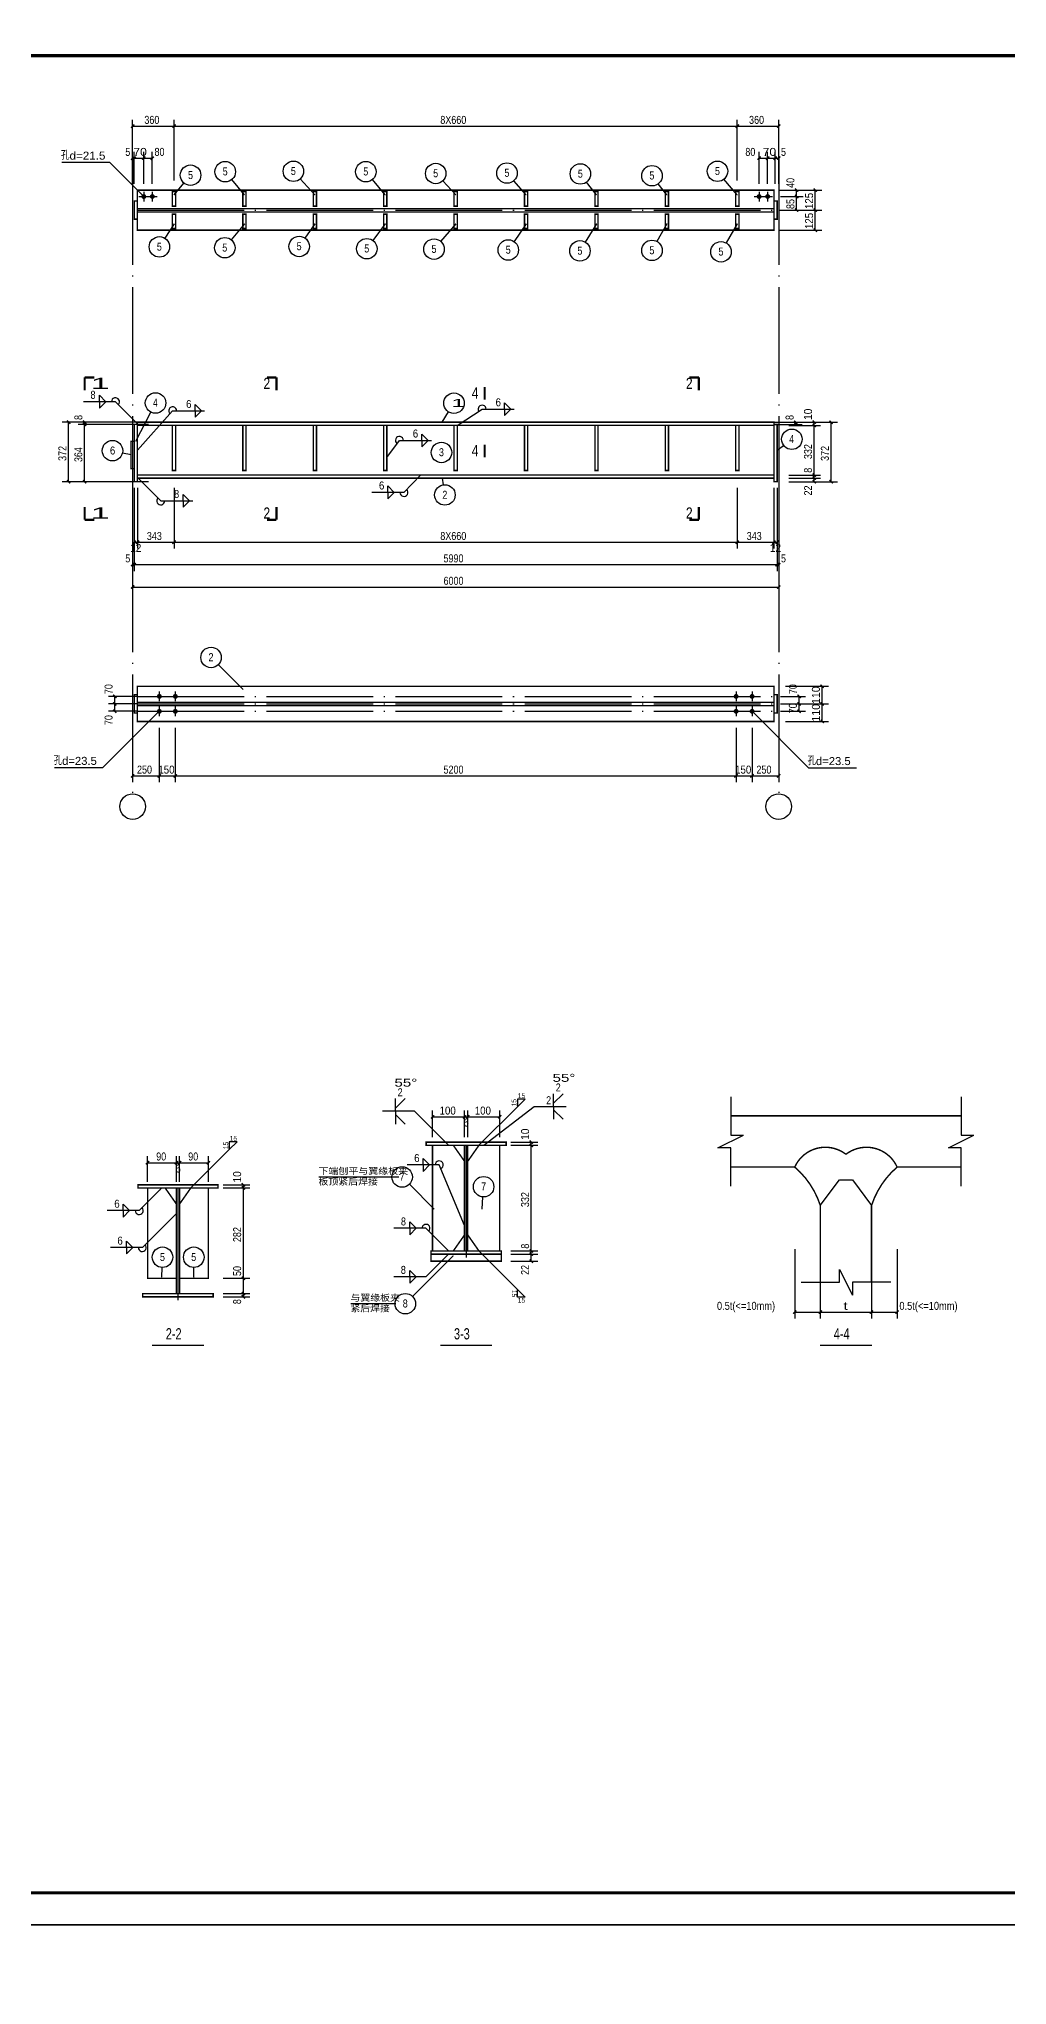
# Model space of a CAD drawing. Extents: x 3335981 to 3441081, y -1122115 to -866695.
# Drawn here: x 3345915 to 3354989, y -944479 to -926238 of the extents above; entities that cross this region are included whole.
import ezdxf
from ezdxf.lldxf.tags import DXFTag

# ---------------------------------------------------------------- set-up
doc = ezdxf.new("R2010")
doc.units = 0
doc.header["$LTSCALE"] = 1000
doc.header["$MEASUREMENT"] = 0
doc.linetypes.add('2', pattern=[3800, 3000, -300, 200, -300])
doc.linetypes.add('DOTE', pattern=[2.42, 2, -0.2, 0.02, -0.2])
for name, color, linetype in [('10', 2, 'Continuous'), ('320', 2, 'Continuous'), ('330', 253, '2'), ('PUB_TITLE', 4, 'Continuous'), ('尺寸标注', 253, 'Continuous'), ('焊缝标注', 1, 'Continuous'), ('编号标注', 253, 'Continuous'), ('螺栓孔标注', 253, 'Continuous')]:
    doc.layers.add(name, color=color, linetype=linetype)
doc.styles.get("Standard").update_dxf_attribs({"font": 'sa-rs.shx', "width": 0.8, "bigfont": 'GBCBIG.shx'})
tags = doc.linetypes.add('DASH', pattern=[0.35, 0.25, -0.1]).pattern_tags.tags
tags[6:7] = [DXFTag(74, 4), DXFTag(75, 0), DXFTag(340, '0'), DXFTag(46, 1.0), DXFTag(50, 0.0), DXFTag(44, 0.0), DXFTag(45, 0.0)]
tags[4:5] = [DXFTag(74, 4), DXFTag(75, 0), DXFTag(340, '0'), DXFTag(46, 1.0), DXFTag(50, 0.0), DXFTag(44, 0.0), DXFTag(45, 0.0)]

msp = doc.modelspace()

# ---------------------------------------------------------------- linework, layer by layer
at = {"layer": '10', "color": 253, "linetype": 'ByBlock'}
for p, q in [((3350039, -936608), (3350399, -936248)), ((3350399, -936248), (3350473, -936174)), ((3350473, -936174), (3350399, -936174)), ((3350399, -936174), (3350399, -936248)), ((3347338, -937008), (3347698, -936648)), ((3347698, -936648), (3347772, -936574)), ((3347772, -936574), (3347698, -936574)), ((3347698, -936574), (3347698, -936648)), ((3350039, -937598), (3350399, -937958)), ((3350399, -937958), (3350473, -938032)), ((3350399, -938032), (3350399, -937958)), ((3350473, -938032), (3350399, -938032))]:
    msp.add_line(p, q, dxfattribs=at)
at = {"layer": '10', "linetype": 'ByBlock'}
for points, const_width in [([(3346343, -929410), (3346343, -929530)], 21), ([(3346343, -929410), (3346433, -929410)], 21), ([(3348141, -929410), (3348051, -929410)], 21), ([(3348141, -929410), (3348141, -929530)], 21), ([(3352101, -929410), (3352011, -929410)], 21), ([(3352101, -929410), (3352101, -929530)], 21), ([(3350093, -929500), (3350093, -929620)], 21), ([(3350093, -930160), (3350093, -930040)], 21), ([(3346343, -930745), (3346343, -930625)], 21), ([(3348141, -930745), (3348141, -930625)], 21), ([(3352101, -930745), (3352101, -930625)], 21), ([(3346343, -930745), (3346433, -930745)], 21), ([(3348141, -930745), (3348051, -930745)], 21), ([(3352101, -930745), (3352011, -930745)], 21), ([(3346975, -938483), (3347461, -938483)], 13.5), ([(3349676, -938483), (3350162, -938483)], 13.5), ([(3353236, -938483), (3353722, -938483)], 13.5)]:
    msp.add_lwpolyline(points, dxfattribs=dict(at, const_width=const_width))
at = {"layer": '320', "color": 253, "linetype": 'DASH', "ltscale": 0.5}
for p, q in [((3346838, -927827), (3352804, -927827)), ((3346838, -927857), (3352804, -927857)), ((3346838, -932455), (3352804, -932455)), ((3346838, -932485), (3352804, -932485))]:
    msp.add_line(p, q, dxfattribs=at)
at = {"layer": '320', "color": 253, "linetype": 'ByBlock'}
for p, q in [((3349289, -936905), (3348539, -936905)), ((3349259, -938093), (3348839, -938093))]:
    msp.add_line(p, q, dxfattribs=at)
at = {"layer": '320', "color": 2, "linetype": 'ByBlock'}
for p, q in [((3353239, -937172), (3353419, -936932)), ((3353419, -936932), (3353539, -936932)), ((3353539, -936932), (3353719, -937172))]:
    msp.add_line(p, q, dxfattribs=at)
at = {"layer": '320', "linetype": 'ByBlock', "const_width": 13.5}
for points in [[(3346808, -927757), (3346838, -927757), (3346838, -927927), (3346808, -927927), (3346808, -927757)], [(3346838, -927655), (3352804, -927655), (3352804, -928030), (3346838, -928030), (3346838, -927655)], [(3347166, -927670), (3347196, -927670), (3347196, -927805), (3347166, -927805), (3347166, -927670)], [(3347826, -927670), (3347856, -927670), (3347856, -927805), (3347826, -927805), (3347826, -927670)], [(3348486, -927670), (3348516, -927670), (3348516, -927805), (3348486, -927805), (3348486, -927670)], [(3349146, -927670), (3349176, -927670), (3349176, -927805), (3349146, -927805), (3349146, -927670)], [(3349806, -927670), (3349836, -927670), (3349836, -927805), (3349806, -927805), (3349806, -927670)], [(3350466, -927670), (3350496, -927670), (3350496, -927805), (3350466, -927805), (3350466, -927670)], [(3351126, -927670), (3351156, -927670), (3351156, -927805), (3351126, -927805), (3351126, -927670)], [(3351786, -927670), (3351816, -927670), (3351816, -927805), (3351786, -927805), (3351786, -927670)], [(3352446, -927670), (3352476, -927670), (3352476, -927805), (3352446, -927805), (3352446, -927670)], [(3352804, -927757), (3352834, -927757), (3352834, -927927), (3352804, -927927), (3352804, -927757)], [(3347166, -927880), (3347196, -927880), (3347196, -928015), (3347166, -928015), (3347166, -927880)], [(3347826, -927880), (3347856, -927880), (3347856, -928015), (3347826, -928015), (3347826, -927880)], [(3348486, -927880), (3348516, -927880), (3348516, -928015), (3348486, -928015), (3348486, -927880)], [(3349146, -927880), (3349176, -927880), (3349176, -928015), (3349146, -928015), (3349146, -927880)], [(3349806, -927880), (3349836, -927880), (3349836, -928015), (3349806, -928015), (3349806, -927880)], [(3350466, -927880), (3350496, -927880), (3350496, -928015), (3350466, -928015), (3350466, -927880)], [(3351126, -927880), (3351156, -927880), (3351156, -928015), (3351126, -928015), (3351126, -927880)], [(3351786, -927880), (3351816, -927880), (3351816, -928015), (3351786, -928015), (3351786, -927880)], [(3352446, -927880), (3352476, -927880), (3352476, -928015), (3352446, -928015), (3352446, -927880)], [(3346808, -929851), (3346838, -929851), (3346838, -930388), (3346808, -930388), (3346808, -929851)], [(3346838, -929830), (3352804, -929830), (3352804, -929860), (3346838, -929860), (3346838, -929830)], [(3347166, -929860), (3347196, -929860), (3347196, -930283), (3347166, -930283), (3347166, -929860)], [(3347826, -929860), (3347856, -929860), (3347856, -930283), (3347826, -930283), (3347826, -929860)], [(3348486, -929860), (3348516, -929860), (3348516, -930283), (3348486, -930283), (3348486, -929860)], [(3349146, -929860), (3349176, -929860), (3349176, -930283), (3349146, -930283), (3349146, -929860)], [(3349806, -929860), (3349836, -929860), (3349836, -930283), (3349806, -930283), (3349806, -929860)], [(3350466, -929860), (3350496, -929860), (3350496, -930283), (3350466, -930283), (3350466, -929860)], [(3351126, -929860), (3351156, -929860), (3351156, -930283), (3351126, -930283), (3351126, -929860)], [(3351786, -929860), (3351816, -929860), (3351816, -930283), (3351786, -930283), (3351786, -929860)], [(3352446, -929860), (3352476, -929860), (3352476, -930283), (3352446, -930283), (3352446, -929860)], [(3352804, -929851), (3352834, -929851), (3352834, -930388), (3352804, -930388), (3352804, -929851)], [(3346778, -930010), (3346808, -930010), (3346808, -930265), (3346778, -930265), (3346778, -930010)], [(3346838, -930325), (3352804, -930325), (3352804, -930355), (3346838, -930355), (3346838, -930325)], [(3346838, -932305), (3352804, -932305), (3352804, -932635), (3346838, -932635), (3346838, -932305)], [(3346808, -932385), (3346838, -932385), (3346838, -932555), (3346808, -932555), (3346808, -932385)], [(3352804, -932385), (3352834, -932385), (3352834, -932555), (3352804, -932555), (3352804, -932385)], [(3349544, -936578), (3350294, -936578), (3350294, -936608), (3349544, -936608), (3349544, -936578)], [(3349604, -936608), (3349799, -936608), (3349904, -936758), (3349904, -937448), (3349799, -937598), (3349604, -937598), (3349604, -936608)], [(3349904, -936608), (3349934, -936608), (3349934, -937598), (3349904, -937598), (3349904, -936608)], [(3349934, -936758), (3350039, -936608), (3350234, -936608), (3350234, -937598), (3350039, -937598), (3349934, -937448), (3349934, -936758)], [(3346843, -936978), (3347593, -936978), (3347593, -937008), (3346843, -937008), (3346843, -936978)], [(3346933, -937008), (3347098, -937008), (3347203, -937158), (3347203, -937854), (3346933, -937854), (3346933, -937008)], [(3347203, -937008), (3347233, -937008), (3347233, -937998), (3347203, -937998), (3347203, -937008)], [(3347233, -937158), (3347338, -937008), (3347503, -937008), (3347503, -937854), (3347233, -937854), (3347233, -937158)], [(3349589, -937598), (3350249, -937598), (3350249, -937628), (3349589, -937628), (3349589, -937598)], [(3349589, -937628), (3350249, -937628), (3350249, -937694), (3349589, -937694), (3349589, -937628)], [(3346888, -937998), (3347548, -937998), (3347548, -938028), (3346888, -938028), (3346888, -937998)]]:
    msp.add_lwpolyline(points, dxfattribs=at)
at = {"layer": '330', "linetype": 'DOTE', "ltscale": 0.5}
for p, q in [((3346793, -927355), (3346793, -933313)), ((3352849, -927355), (3352849, -933313)), ((3346838, -927842), (3352804, -927842)), ((3346838, -932400), (3352804, -932400)), ((3346838, -932470), (3352804, -932470)), ((3346838, -932540), (3352804, -932540))]:
    msp.add_line(p, q, dxfattribs=at)
at = {"layer": '330', "linetype": 'ByBlock'}
for p, q in [((3352399, -936152), (3352399, -936512)), ((3354559, -936152), (3354559, -936512)), ((3352279, -936632), (3352519, -936512)), ((3352399, -936512), (3352519, -936512)), ((3354439, -936632), (3354679, -936512)), ((3354559, -936512), (3354679, -936512)), ((3349919, -936608), (3349919, -937658)), ((3352399, -936632), (3352279, -936632)), ((3352399, -936992), (3352399, -936632)), ((3354559, -936632), (3354439, -936632)), ((3354559, -936992), (3354559, -936632)), ((3347218, -937008), (3347218, -938058)), ((3353419, -937892), (3353419, -937772)), ((3353419, -937772), (3353539, -938012)), ((3353059, -937892), (3353419, -937892)), ((3353899, -937892), (3353539, -937892)), ((3353539, -937892), (3353539, -938012))]:
    msp.add_line(p, q, dxfattribs=at)
at = {"layer": '330', "color": 2, "linetype": 'ByBlock', "const_width": 13.5}
for points in [[(3352399, -936332), (3354559, -936332)], [(3352399, -936812), (3352999, -936812)], [(3353959, -936812), (3354559, -936812)], [(3353239, -937172), (3353239, -937892)], [(3353719, -937172), (3353719, -937892)]]:
    msp.add_lwpolyline(points, dxfattribs=at)
at = {"layer": '330', "linetype": 'ByBlock', "const_width": 13.5}
for points in [[(3353479, -936692, 0.485071), (3352999, -936812, 0.485071)], [(3353959, -936812, 0.485071), (3353479, -936692, 0.485071)], [(3353239, -937172, 0.138675), (3352999, -936812, 0.138675)], [(3353959, -936812, 0.138675), (3353719, -937172, 0.138675)]]:
    msp.add_lwpolyline(points, format="xyb", dxfattribs=at)
at = {"layer": '330', "linetype": 'ByBlock'}
for centre in [(3346793, -933433), (3352849, -933433)]:
    msp.add_circle(centre, 120, dxfattribs=at)
at = {"layer": 'PUB_TITLE', "linetype": 'ByBlock'}
for points in [[(3335981, -943915), (3361211, -943915), (3361211, -926095), (3335981, -926095)], [(3335981, -1003315), (3441081, -1003315), (3441081, -943915), (3335981, -943915)]]:
    msp.add_lwpolyline(points, close=True, dxfattribs=at)
at = {"layer": 'PUB_TITLE', "linetype": 'ByBlock', "const_width": 30}
msp.add_lwpolyline([(3336731, -943615), (3360911, -943615), (3360911, -926395), (3336731, -926395)], close=True, dxfattribs=at)
at = {"layer": '尺寸标注', "linetype": 'ByBlock'}
for p, q in [((3346793, -927565), (3346793, -926995)), ((3347181, -927565), (3347181, -926995)), ((3347181, -927565), (3347181, -926995)), ((3352461, -927565), (3352461, -926995)), ((3352461, -927565), (3352461, -926995)), ((3352849, -927565), (3352849, -926995)), ((3346793, -927055), (3347181, -927055)), ((3347181, -927055), (3352461, -927055)), ((3352461, -927055), (3352849, -927055)), ((3346793, -927595), (3346793, -927295)), ((3346793, -927355), (3346808, -927355)), ((3346808, -927595), (3346808, -927295)), ((3346808, -927595), (3346808, -927295)), ((3346808, -927355), (3346897, -927355)), ((3346897, -927595), (3346897, -927295)), ((3346897, -927595), (3346897, -927295)), ((3346897, -927355), (3346977, -927355)), ((3346977, -927595), (3346977, -927295)), ((3352665, -927595), (3352665, -927295)), ((3352665, -927355), (3352745, -927355)), ((3352745, -927595), (3352745, -927295)), ((3352745, -927595), (3352745, -927295)), ((3352745, -927355), (3352816, -927355)), ((3352816, -927595), (3352816, -927295)), ((3352816, -927595), (3352816, -927295)), ((3352816, -927355), (3352849, -927355)), ((3352849, -927595), (3352849, -927295)), ((3352850, -927655), (3353252, -927655)), ((3352867, -927655), (3353077, -927655)), ((3352867, -927715), (3353077, -927715)), ((3353017, -927715), (3353017, -927655)), ((3353017, -927842), (3353017, -927715)), ((3353192, -927842), (3353192, -927655)), ((3352850, -927842), (3353252, -927842)), ((3352867, -927842), (3353077, -927842)), ((3353192, -928030), (3353192, -927842)), ((3352850, -928030), (3353252, -928030)), ((3346943, -929830), (3346133, -929830)), ((3346193, -930388), (3346193, -929830)), ((3346943, -929830), (3346283, -929830)), ((3346943, -929851), (3346283, -929851)), ((3346943, -929851), (3346283, -929851)), ((3346343, -929851), (3346343, -929830)), ((3346343, -930388), (3346343, -929851)), ((3352799, -929830), (3353069, -929830)), ((3352799, -929851), (3353069, -929851)), ((3352943, -929830), (3353242, -929830)), ((3352943, -929860), (3353242, -929860)), ((3353009, -929851), (3353009, -929830)), ((3353057, -929830), (3353400, -929830)), ((3353182, -929860), (3353182, -929830)), ((3353182, -930325), (3353182, -929860)), ((3353340, -930388), (3353340, -929830)), ((3346943, -930388), (3346133, -930388)), ((3346943, -930388), (3346283, -930388)), ((3346808, -930445), (3346808, -931015)), ((3346838, -930445), (3346838, -931015)), ((3346838, -930445), (3346838, -931015)), ((3347181, -930445), (3347181, -931015)), ((3347181, -930445), (3347181, -931015)), ((3352461, -930445), (3352461, -931015)), ((3352461, -930445), (3352461, -931015)), ((3352804, -930445), (3352804, -931015)), ((3352804, -930445), (3352804, -931015)), ((3352834, -930445), (3352834, -931015)), ((3352943, -930325), (3353242, -930325)), ((3352943, -930355), (3353242, -930355)), ((3352943, -930388), (3353242, -930388)), ((3353057, -930388), (3353400, -930388)), ((3353182, -930355), (3353182, -930325)), ((3353182, -930388), (3353182, -930355)), ((3346793, -930655), (3346793, -931225)), ((3346808, -930655), (3346808, -931225)), ((3346808, -930655), (3346808, -931225)), ((3352834, -930655), (3352834, -931225)), ((3352834, -930655), (3352834, -931225)), ((3352849, -930655), (3352849, -931225)), ((3346793, -930865), (3346793, -931435)), ((3352849, -930865), (3352849, -931435)), ((3346808, -930955), (3346838, -930955)), ((3346838, -930955), (3347181, -930955)), ((3347181, -930955), (3352461, -930955)), ((3352461, -930955), (3352804, -930955)), ((3352804, -930955), (3352834, -930955)), ((3346793, -931165), (3346808, -931165)), ((3346808, -931165), (3352834, -931165)), ((3352834, -931165), (3352849, -931165)), ((3346793, -931375), (3352849, -931375)), ((3352911, -932305), (3353316, -932305)), ((3353256, -932470), (3353256, -932305)), ((3346832, -932400), (3346566, -932400)), ((3346832, -932470), (3346566, -932470)), ((3346626, -932470), (3346626, -932400)), ((3346626, -932540), (3346626, -932470)), ((3352866, -932400), (3353100, -932400)), ((3352866, -932470), (3353100, -932470)), ((3352911, -932470), (3353316, -932470)), ((3353040, -932470), (3353040, -932400)), ((3353040, -932540), (3353040, -932470)), ((3353256, -932635), (3353256, -932470)), ((3346832, -932540), (3346566, -932540)), ((3352866, -932540), (3353100, -932540)), ((3352911, -932635), (3353316, -932635)), ((3346793, -932695), (3346793, -933205)), ((3347043, -932695), (3347043, -933205)), ((3347043, -932695), (3347043, -933205)), ((3347193, -932695), (3347193, -933205)), ((3347193, -932695), (3347193, -933205)), ((3352449, -932695), (3352449, -933205)), ((3352449, -932695), (3352449, -933205)), ((3352599, -932695), (3352599, -933205)), ((3352599, -932695), (3352599, -933205)), ((3352849, -932695), (3352849, -933205)), ((3346793, -933145), (3347043, -933145)), ((3347043, -933145), (3347193, -933145)), ((3347193, -933145), (3352449, -933145)), ((3352449, -933145), (3352599, -933145)), ((3352599, -933145), (3352849, -933145)), ((3349604, -936533), (3349604, -936281)), ((3349904, -936533), (3349904, -936281)), ((3349934, -936533), (3349934, -936281)), ((3350234, -936533), (3350234, -936281)), ((3349604, -936341), (3349904, -936341)), ((3349904, -936341), (3349934, -936341)), ((3349934, -936341), (3350234, -936341)), ((3350337, -936578), (3350590, -936578)), ((3350337, -936608), (3350590, -936608)), ((3350530, -936608), (3350530, -936578)), ((3350530, -937598), (3350530, -936608)), ((3346933, -936949), (3346933, -936711)), ((3346933, -936771), (3347203, -936771)), ((3347203, -936949), (3347203, -936711)), ((3347203, -936771), (3347233, -936771)), ((3347233, -936949), (3347233, -936711)), ((3347233, -936771), (3347503, -936771)), ((3347503, -936949), (3347503, -936711)), ((3347642, -936978), (3347891, -936978)), ((3347642, -937008), (3347891, -937008)), ((3347831, -937008), (3347831, -936978)), ((3347831, -937854), (3347831, -937008)), ((3350337, -937598), (3350590, -937598)), ((3350530, -937628), (3350530, -937598)), ((3352999, -937582), (3352999, -938231)), ((3353239, -937582), (3353239, -938231)), ((3353719, -937582), (3353719, -938231)), ((3353959, -937582), (3353959, -938231)), ((3350337, -937628), (3350590, -937628)), ((3350337, -937694), (3350590, -937694)), ((3350530, -937694), (3350530, -937628)), ((3347642, -937854), (3347891, -937854)), ((3347831, -937998), (3347831, -937854)), ((3347642, -937998), (3347891, -937998)), ((3347642, -938028), (3347891, -938028)), ((3347831, -938028), (3347831, -937998)), ((3352999, -938171), (3353239, -938171)), ((3353239, -938171), (3353719, -938171)), ((3353719, -938171), (3353959, -938171))]:
    msp.add_line(p, q, dxfattribs=at)
at = {"layer": '尺寸标注', "linetype": 'ByBlock', "const_width": 13.5}
for points in [[(3346778, -927070), (3346808, -927040)], [(3347166, -927070), (3347196, -927040)], [(3347166, -927070), (3347196, -927040)], [(3352446, -927070), (3352476, -927040)], [(3352446, -927070), (3352476, -927040)], [(3352834, -927070), (3352864, -927040)], [(3346778, -927370), (3346808, -927340)], [(3346793, -927370), (3346823, -927340)], [(3346793, -927370), (3346823, -927340)], [(3346882, -927370), (3346912, -927340)], [(3346882, -927370), (3346912, -927340)], [(3346962, -927370), (3346992, -927340)], [(3352650, -927370), (3352680, -927340)], [(3352730, -927370), (3352760, -927340)], [(3352730, -927370), (3352760, -927340)], [(3352801, -927370), (3352831, -927340)], [(3352801, -927370), (3352831, -927340)], [(3352834, -927370), (3352864, -927340)], [(3353002, -927640), (3353032, -927670)], [(3353002, -927700), (3353032, -927730)], [(3353177, -927640), (3353207, -927670)], [(3353002, -927827), (3353032, -927857)], [(3353177, -927827), (3353207, -927857)], [(3353177, -928015), (3353207, -928045)], [(3346178, -929815), (3346208, -929845)], [(3346328, -929815), (3346358, -929845)], [(3346328, -929836), (3346358, -929866)], [(3346328, -929836), (3346358, -929866)], [(3352994, -929815), (3353024, -929845)], [(3352994, -929836), (3353024, -929866)], [(3353167, -929815), (3353197, -929845)], [(3353167, -929845), (3353197, -929875)], [(3353325, -929815), (3353355, -929845)], [(3353167, -930310), (3353197, -930340)], [(3346178, -930373), (3346208, -930403)], [(3346328, -930373), (3346358, -930403)], [(3353167, -930340), (3353197, -930370)], [(3353167, -930373), (3353197, -930403)], [(3353325, -930373), (3353355, -930403)], [(3346793, -930970), (3346823, -930940)], [(3346823, -930970), (3346853, -930940)], [(3346823, -930970), (3346853, -930940)], [(3347166, -930970), (3347196, -930940)], [(3347166, -930970), (3347196, -930940)], [(3352446, -930970), (3352476, -930940)], [(3352446, -930970), (3352476, -930940)], [(3352789, -930970), (3352819, -930940)], [(3352789, -930970), (3352819, -930940)], [(3352819, -930970), (3352849, -930940)], [(3346778, -931180), (3346808, -931150)], [(3346793, -931180), (3346823, -931150)], [(3346793, -931180), (3346823, -931150)], [(3352819, -931180), (3352849, -931150)], [(3352819, -931180), (3352849, -931150)], [(3352834, -931180), (3352864, -931150)], [(3346778, -931390), (3346808, -931360)], [(3352834, -931390), (3352864, -931360)], [(3353241, -932290), (3353271, -932320)], [(3346611, -932385), (3346641, -932415)], [(3346611, -932455), (3346641, -932485)], [(3353025, -932385), (3353055, -932415)], [(3353025, -932455), (3353055, -932485)], [(3353241, -932455), (3353271, -932485)], [(3346611, -932525), (3346641, -932555)], [(3353025, -932525), (3353055, -932555)], [(3353241, -932620), (3353271, -932650)], [(3346778, -933160), (3346808, -933130)], [(3347028, -933160), (3347058, -933130)], [(3347028, -933160), (3347058, -933130)], [(3347178, -933160), (3347208, -933130)], [(3347178, -933160), (3347208, -933130)], [(3352434, -933160), (3352464, -933130)], [(3352434, -933160), (3352464, -933130)], [(3352584, -933160), (3352614, -933130)], [(3352584, -933160), (3352614, -933130)], [(3352834, -933160), (3352864, -933130)], [(3349589, -936356), (3349619, -936326)], [(3349889, -936356), (3349919, -936326)], [(3349919, -936356), (3349949, -936326)], [(3350219, -936356), (3350249, -936326)], [(3350515, -936563), (3350545, -936593)], [(3350515, -936593), (3350545, -936623)], [(3346918, -936786), (3346948, -936756)], [(3347188, -936786), (3347218, -936756)], [(3347218, -936786), (3347248, -936756)], [(3347488, -936786), (3347518, -936756)], [(3347816, -936963), (3347846, -936993)], [(3347816, -936993), (3347846, -937023)], [(3350515, -937583), (3350545, -937613)], [(3350515, -937613), (3350545, -937643)], [(3350515, -937679), (3350545, -937709)], [(3347816, -937839), (3347846, -937869)], [(3347816, -937983), (3347846, -938013)], [(3347816, -938013), (3347846, -938043)], [(3352984, -938186), (3353014, -938156)], [(3353224, -938186), (3353254, -938156)], [(3353704, -938186), (3353734, -938156)], [(3353944, -938186), (3353974, -938156)]]:
    msp.add_lwpolyline(points, dxfattribs=at)
at = {"layer": '焊缝标注', "linetype": 'ByBlock'}
for p, q in [((3346542, -929638), (3346482, -929578)), ((3346482, -929638), (3346482, -929578)), ((3346632, -929638), (3346332, -929638)), ((3346542, -929638), (3346482, -929698)), ((3346482, -929638), (3346482, -929698)), ((3346844, -929851), (3346632, -929638)), ((3346838, -930092), (3347168, -929724)), ((3347168, -929724), (3347468, -929724)), ((3347378, -929664), (3347438, -929724)), ((3347378, -929724), (3347378, -929664)), ((3347378, -929784), (3347438, -929724)), ((3347378, -929724), (3347378, -929784)), ((3349836, -929860), (3350069, -929708)), ((3350069, -929708), (3350369, -929708)), ((3350279, -929648), (3350339, -929708)), ((3350279, -929708), (3350279, -929648)), ((3350279, -929768), (3350339, -929708)), ((3350279, -929708), (3350279, -929768)), ((3349503, -929941), (3349563, -930001)), ((3349503, -930001), (3349503, -929941)), ((3349176, -930160), (3349293, -930001)), ((3349293, -930001), (3349593, -930001)), ((3349503, -930061), (3349563, -930001)), ((3349503, -930001), (3349503, -930061)), ((3346844, -930355), (3347056, -930567)), ((3349336, -930488), (3349036, -930488)), ((3349246, -930488), (3349186, -930428)), ((3349186, -930488), (3349186, -930428)), ((3349246, -930488), (3349186, -930548)), ((3349186, -930488), (3349186, -930548)), ((3349491, -930325), (3349336, -930488)), ((3347056, -930567), (3347356, -930567)), ((3347266, -930507), (3347326, -930567)), ((3347266, -930567), (3347266, -930507)), ((3347266, -930627), (3347326, -930567)), ((3347266, -930567), (3347266, -930627)), ((3350738, -936244), (3350738, -936124)), ((3350738, -936214), (3350828, -936124)), ((3349436, -936289), (3349136, -936289)), ((3349256, -936289), (3349256, -936169)), ((3349256, -936259), (3349346, -936169)), ((3349256, -936289), (3349256, -936409)), ((3349256, -936319), (3349346, -936409)), ((3349754, -936608), (3349436, -936289)), ((3350084, -936608), (3350558, -936244)), ((3350558, -936244), (3350858, -936244)), ((3350738, -936244), (3350738, -936364)), ((3350738, -936274), (3350828, -936364)), ((3349666, -936792), (3349366, -936792)), ((3349576, -936792), (3349516, -936732)), ((3349516, -936792), (3349516, -936732)), ((3349576, -936792), (3349516, -936852)), ((3349516, -936792), (3349516, -936852)), ((3349904, -937358), (3349666, -936792)), ((3347068, -937008), (3346855, -937220)), ((3346855, -937220), (3346555, -937220)), ((3346765, -937220), (3346705, -937160)), ((3346705, -937220), (3346705, -937160)), ((3346765, -937220), (3346705, -937280)), ((3346705, -937220), (3346705, -937280)), ((3347203, -937248), (3346884, -937566)), ((3349542, -937386), (3349242, -937386)), ((3349452, -937386), (3349392, -937326)), ((3349392, -937386), (3349392, -937326)), ((3349452, -937386), (3349392, -937446)), ((3349392, -937386), (3349392, -937446)), ((3349754, -937598), (3349542, -937386)), ((3346884, -937566), (3346584, -937566)), ((3346794, -937566), (3346734, -937506)), ((3346734, -937566), (3346734, -937506)), ((3346794, -937566), (3346734, -937626)), ((3346734, -937566), (3346734, -937626)), ((3349451, -937840), (3349391, -937780)), ((3349391, -937840), (3349391, -937780)), ((3349754, -937628), (3349541, -937840)), ((3349541, -937840), (3349241, -937840)), ((3349451, -937840), (3349391, -937900)), ((3349391, -937840), (3349391, -937900))]:
    msp.add_line(p, q, dxfattribs=at)
at = {"layer": '焊缝标注', "linetype": 'ByBlock', "const_width": 22.5}
for points in [[(3346909, -927715, 1), (3346886, -927715, 1), (3346909, -927715, 1)], [(3346909, -927715, 1), (3346886, -927715, 1), (3346909, -927715, 1)], [(3346989, -927715, 1), (3346966, -927715, 1), (3346989, -927715, 1)], [(3346989, -927715, 1), (3346966, -927715, 1), (3346989, -927715, 1)], [(3352677, -927715, 1), (3352654, -927715, 1), (3352677, -927715, 1)], [(3352677, -927715, 1), (3352654, -927715, 1), (3352677, -927715, 1)], [(3352757, -927715, 1), (3352734, -927715, 1), (3352757, -927715, 1)], [(3352757, -927715, 1), (3352734, -927715, 1), (3352757, -927715, 1)], [(3347055, -932400, 1), (3347032, -932400, 1), (3347055, -932400, 1)], [(3347055, -932400, 1), (3347032, -932400, 1), (3347055, -932400, 1)], [(3347205, -932400, 1), (3347182, -932400, 1), (3347205, -932400, 1)], [(3347205, -932400, 1), (3347182, -932400, 1), (3347205, -932400, 1)], [(3352461, -932400, 1), (3352438, -932400, 1), (3352461, -932400, 1)], [(3352461, -932400, 1), (3352438, -932400, 1), (3352461, -932400, 1)], [(3352611, -932400, 1), (3352588, -932400, 1), (3352611, -932400, 1)], [(3352611, -932400, 1), (3352588, -932400, 1), (3352611, -932400, 1)], [(3347055, -932540, 1), (3347032, -932540, 1), (3347055, -932540, 1)], [(3347055, -932540, 1), (3347032, -932540, 1), (3347055, -932540, 1)], [(3347205, -932540, 1), (3347182, -932540, 1), (3347205, -932540, 1)], [(3347205, -932540, 1), (3347182, -932540, 1), (3347205, -932540, 1)], [(3352461, -932540, 1), (3352438, -932540, 1), (3352461, -932540, 1)], [(3352461, -932540, 1), (3352438, -932540, 1), (3352461, -932540, 1)], [(3352611, -932540, 1), (3352588, -932540, 1), (3352611, -932540, 1)], [(3352611, -932540, 1), (3352588, -932540, 1), (3352611, -932540, 1)]]:
    msp.add_lwpolyline(points, format="xyb", dxfattribs=at)
at = {"layer": '焊缝标注', "linetype": 'ByBlock'}
for centre, start, end in [((3346632, -929638), 314.9316, 180), ((3347168, -929724), 0, 228.1673), ((3350069, -929708), 0, 212.9795), ((3349293, -930001), 0, 233.5101), ((3349336, -930488), 180, 46.3778), ((3347056, -930567), 134.8403, 0), ((3349666, -936792), 292.8222, 180), ((3346855, -937220), 180, 44.8859), ((3349542, -937386), 314.9315, 180), ((3346884, -937566), 180, 44.8859)]:
    msp.add_arc(centre, 37.5, start, end, dxfattribs=at)
for points in [[(3346844, -929851), (3346826, -929826), (3346820, -929832)], [(3349836, -929860), (3349864, -929847), (3349859, -929839)], [(3346838, -930092), (3346862, -930073), (3346855, -930067)], [(3349176, -930160), (3349198, -930138), (3349191, -930133)], [(3346844, -930355), (3346862, -930379), (3346869, -930373)], [(3349491, -930325), (3349467, -930343), (3349474, -930349)], [(3349754, -936608), (3349736, -936584), (3349729, -936590)], [(3350084, -936608), (3350110, -936593), (3350105, -936586)], [(3347068, -937008), (3347043, -937026), (3347050, -937033)], [(3347203, -937248), (3347178, -937266), (3347185, -937273)], [(3349904, -937358), (3349896, -937329), (3349888, -937332)], [(3349754, -937598), (3349736, -937574), (3349729, -937580)], [(3349754, -937628), (3349729, -937646), (3349736, -937652)]]:
    msp.add_solid(points, dxfattribs=at)
at = {"layer": '编号标注', "linetype": 'ByBlock'}
for p, q in [((3347841, -927700), (3347723, -927556)), ((3348501, -927700), (3348364, -927549)), ((3349161, -927700), (3349041, -927556)), ((3349821, -927700), (3349700, -927569)), ((3350481, -927700), (3350365, -927567)), ((3351141, -927700), (3351048, -927579)), ((3352461, -927700), (3352336, -927551)), ((3346852, -927715), (3346942, -927715)), ((3346897, -927670), (3346897, -927760)), ((3346932, -927715), (3347022, -927715)), ((3346977, -927670), (3346977, -927760)), ((3347181, -927700), (3347274, -927589)), ((3351801, -927700), (3351720, -927595)), ((3352620, -927715), (3352710, -927715)), ((3352665, -927670), (3352665, -927760)), ((3352700, -927715), (3352790, -927715)), ((3352745, -927670), (3352745, -927760)), ((3347181, -927970), (3347095, -928106)), ((3347841, -927970), (3347718, -928121)), ((3348501, -927970), (3348408, -928104)), ((3349161, -927970), (3349045, -928126)), ((3349821, -927970), (3349680, -928135)), ((3350481, -927970), (3350368, -928137)), ((3351141, -927970), (3351036, -928143)), ((3351801, -927970), (3351708, -928136)), ((3352461, -927970), (3352356, -928150)), ((3346823, -930008), (3346964, -929735)), ((3349693, -929830), (3349754, -929733)), ((3346778, -930137), (3346697, -930119)), ((3352834, -930092), (3352894, -930047)), ((3349693, -930355), (3349704, -930418)), ((3347828, -932335), (3347596, -932102)), ((3346998, -932400), (3347088, -932400)), ((3347043, -932355), (3347043, -932445)), ((3347043, -932495), (3347043, -932585)), ((3347148, -932400), (3347238, -932400)), ((3347193, -932355), (3347193, -932445)), ((3347193, -932495), (3347193, -932585)), ((3352404, -932400), (3352494, -932400)), ((3352449, -932355), (3352449, -932445)), ((3352449, -932495), (3352449, -932585)), ((3352554, -932400), (3352644, -932400)), ((3352599, -932355), (3352599, -932445)), ((3352599, -932495), (3352599, -932585)), ((3346998, -932540), (3347088, -932540)), ((3347148, -932540), (3347238, -932540)), ((3352404, -932540), (3352494, -932540)), ((3352554, -932540), (3352644, -932540)), ((3349619, -937205), (3349387, -936973)), ((3350069, -937205), (3350076, -937092)), ((3347068, -937845), (3347070, -937753)), ((3347368, -937845), (3347367, -937753)), ((3349799, -937643), (3349417, -938025))]:
    msp.add_line(p, q, dxfattribs=at)
at = {"layer": '编号标注', "linetype": 'ByBlock', "const_width": 3}
for points in [[(3347183, -927700, 1), (3347180, -927700, 1), (3347183, -927700, 1)], [(3347843, -927700, 1), (3347840, -927700, 1), (3347843, -927700, 1)], [(3348503, -927700, 1), (3348500, -927700, 1), (3348503, -927700, 1)], [(3349163, -927700, 1), (3349160, -927700, 1), (3349163, -927700, 1)], [(3349823, -927700, 1), (3349820, -927700, 1), (3349823, -927700, 1)], [(3350483, -927700, 1), (3350480, -927700, 1), (3350483, -927700, 1)], [(3351143, -927700, 1), (3351140, -927700, 1), (3351143, -927700, 1)], [(3351803, -927700, 1), (3351800, -927700, 1), (3351803, -927700, 1)], [(3352463, -927700, 1), (3352460, -927700, 1), (3352463, -927700, 1)], [(3347183, -927970, 1), (3347180, -927970, 1), (3347183, -927970, 1)], [(3347843, -927970, 1), (3347840, -927970, 1), (3347843, -927970, 1)], [(3348503, -927970, 1), (3348500, -927970, 1), (3348503, -927970, 1)], [(3349163, -927970, 1), (3349160, -927970, 1), (3349163, -927970, 1)], [(3349823, -927970, 1), (3349820, -927970, 1), (3349823, -927970, 1)], [(3350483, -927970, 1), (3350480, -927970, 1), (3350483, -927970, 1)], [(3351143, -927970, 1), (3351140, -927970, 1), (3351143, -927970, 1)], [(3351803, -927970, 1), (3351800, -927970, 1), (3351803, -927970, 1)], [(3352463, -927970, 1), (3352460, -927970, 1), (3352463, -927970, 1)], [(3349695, -929830, 1), (3349692, -929830, 1), (3349695, -929830, 1)], [(3346780, -930137, 1), (3346777, -930137, 1), (3346780, -930137, 1)], [(3346825, -930008, 1), (3346822, -930008, 1), (3346825, -930008, 1)], [(3352836, -930092, 1), (3352833, -930092, 1), (3352836, -930092, 1)], [(3349695, -930355, 1), (3349692, -930355, 1), (3349695, -930355, 1)], [(3347830, -932335, 1), (3347827, -932335, 1), (3347830, -932335, 1)], [(3349620, -937205, 1), (3349617, -937205, 1), (3349620, -937205, 1)], [(3350070, -937205, 1), (3350067, -937205, 1), (3350070, -937205, 1)], [(3349800, -937643, 1), (3349797, -937643, 1), (3349800, -937643, 1)], [(3347069, -937845, 1), (3347066, -937845, 1), (3347069, -937845, 1)], [(3347369, -937845, 1), (3347366, -937845, 1), (3347369, -937845, 1)]]:
    msp.add_lwpolyline(points, format="xyb", dxfattribs=at)
at = {"layer": '编号标注', "linetype": 'ByBlock'}
for centre in [(3347661, -927482), (3348300, -927478), (3348979, -927482), (3350302, -927495), (3352275, -927478), (3347336, -927515), (3349634, -927499), (3350990, -927503), (3351661, -927520), (3347044, -928187), (3347657, -928195), (3348354, -928183), (3348988, -928204), (3349618, -928208), (3350314, -928216), (3350986, -928224), (3351661, -928220), (3352308, -928233), (3347008, -929650), (3349805, -929652), (3352972, -929990), (3346604, -930097), (3349688, -930114), (3349720, -930512), (3347528, -932035), (3349319, -936905), (3350083, -936996), (3347073, -937657), (3347366, -937657), (3349349, -938093)]:
    msp.add_circle(centre, 96, dxfattribs=at)
at = {"layer": '螺栓孔标注', "linetype": 'ByBlock'}
for p, q in [((3346579, -927396), (3346129, -927396)), ((3346897, -927715), (3346579, -927396)), ((3347043, -932540), (3346512, -933069)), ((3352599, -932540), (3353128, -933071)), ((3346512, -933069), (3346062, -933069)), ((3353128, -933071), (3353578, -933071))]:
    msp.add_line(p, q, dxfattribs=at)
at = {"layer": '螺栓孔标注', "linetype": 'ByBlock', "const_width": 3}
for points in [[(3346899, -927715, 1), (3346896, -927715, 1), (3346899, -927715, 1)], [(3347045, -932540, 1), (3347042, -932540, 1), (3347045, -932540, 1)], [(3352601, -932540, 1), (3352598, -932540, 1), (3352601, -932540, 1)]]:
    msp.add_lwpolyline(points, format="xyb", dxfattribs=at)

# ---------------------------------------------------------------- texts
at = {"layer": '10', "linetype": 'ByBlock'}
for s, width, p in [('1', 2.267999, (3346401, -929519)), ('2', 0.81, (3348019, -929519)), ('4', 0.81, (3349971, -929609)), ('2', 0.81, (3351979, -929519)), ('4', 0.81, (3349971, -930149)), ('1', 2.267999, (3346401, -930734)), ('2', 0.81, (3348019, -930734)), ('2', 0.81, (3351979, -930734)), ('2-2', 0.729001, (3347104, -938427)), ('3-3', 0.729001, (3349805, -938427)), ('4-4', 0.729, (3353365, -938427))]:
    msp.add_text(s, height=105, dxfattribs=dict(at, width=width)).set_placement(p)
at = {"layer": '10', "color": 253, "linetype": 'ByBlock', "width": 0.952004}
for p in [(3350403, -936165), (3347703, -936565), (3350403, -938083)]:
    msp.add_text('15', height=45, dxfattribs=at).set_placement(p)
at = {"layer": '10', "color": 253, "linetype": 'ByBlock'}
for rotation, width, p in [(90, 0.951997, (3350390, -936243)), (90, 0.951997, (3347689, -936644)), (270, 0.952, (3350348, -937963))]:
    msp.add_text('15', height=45, rotation=rotation, dxfattribs=dict(at, width=width)).set_placement(p)
at = {"layer": '320', "color": 253, "linetype": 'ByBlock'}
for s, width, p in [('下端刨平与翼缘板夹', 2.075811, (3348535, -936885)), ('板顶紧后焊接', 2.063619, (3348535, -936984)), ('与翼缘板夹', 2.056276, (3348835, -938073)), ('紧后焊接', 2.045217, (3348835, -938172))]:
    msp.add_text(s, height=60, dxfattribs=dict(at, width=width)).set_placement(p)
at = {"layer": '尺寸标注', "linetype": 'ByBlock'}
for s, width, p in [('360', 0.84, (3346903, -927034)), ('8X660', 0.839999, (3349677, -927034)), ('360', 0.840004, (3352571, -927034)), ('5', 0.840001, (3346724, -927334)), ('70', 1.142401, (3346799, -927334)), ('80', 0.839998, (3346998, -927334)), ('80', 0.839991, (3352536, -927334)), ('70', 1.142408, (3352698, -927334)), ('5', 0.840015, (3352870, -927334)), ('343', 0.84, (3346926, -930934)), ('8X660', 0.839999, (3349677, -930934)), ('343', 0.840004, (3352549, -930934)), ('12', 0.952, (3346769, -931046)), ('12', 0.952007, (3352765, -931046)), ('5', 0.840001, (3346724, -931144)), ('5990', 0.839999, (3349707, -931144)), ('5', 0.840015, (3352870, -931144)), ('6000', 0.839999, (3349707, -931354)), ('250', 0.839999, (3346834, -933124)), ('150', 0.9072, (3347034, -933124)), ('5200', 0.839999, (3349707, -933124)), ('150', 0.907199, (3352440, -933124)), ('250', 0.839994, (3352640, -933124)), ('100', 0.907199, (3349670, -936320)), ('100', 0.907199, (3350000, -936320)), ('6', 0.904611, (3349895, -936432)), ('90', 0.839998, (3347014, -936750)), ('90', 0.839998, (3347314, -936750)), ('6', 0.904611, (3347194, -936863)), ('0.5t(<=10mm)', 0.865903, (3352270, -938150)), ('t', 1.47001, (3353455, -938150)), ('0.5t(<=10mm)', 0.865903, (3353980, -938150))]:
    msp.add_text(s, height=75, dxfattribs=dict(at, width=width)).set_placement(p)
for s, width, p in [('40', 0.839998, (3352996, -927634)), ('85', 0.839998, (3352996, -927832)), ('125', 0.907199, (3353171, -927832)), ('125', 0.907199, (3353171, -928020)), ('8', 0.839996, (3346322, -929809)), ('8', 0.839996, (3352988, -929809)), ('10', 0.951998, (3353161, -929809)), ('372', 0.839999, (3346172, -930193)), ('364', 0.824731, (3346322, -930203)), ('332', 0.839999, (3353161, -930176)), ('372', 0.839999, (3353319, -930193)), ('8', 0.839996, (3353161, -930304)), ('22', 0.839998, (3353161, -930517)), ('70', 0.839998, (3346605, -932379)), ('70', 0.839998, (3353019, -932379)), ('110', 0.98608, (3353235, -932471)), ('70', 0.840006, (3353019, -932559)), ('110', 0.98608, (3353235, -932636)), ('70', 0.839998, (3346605, -932669)), ('10', 0.952003, (3350509, -936557)), ('10', 0.952003, (3347810, -936957)), ('332', 0.839999, (3350509, -937187)), ('282', 0.839999, (3347810, -937515)), ('8', 0.839996, (3350509, -937577)), ('50', 0.839998, (3347810, -937833)), ('22', 0.840002, (3350509, -937823)), ('8', 0.840001, (3347810, -938097))]:
    msp.add_text(s, height=75, rotation=90, dxfattribs=dict(at, width=width)).set_placement(p)
at = {"layer": '焊缝标注', "linetype": 'ByBlock'}
for s, width, p in [('8', 0.839996, (3346398, -929611)), ('6', 0.904611, (3347294, -929697)), ('6', 0.904621, (3350195, -929681)), ('6', 0.904621, (3349419, -929974)), ('8', 0.840001, (3347182, -930540)), ('6', 0.904621, (3349102, -930461)), ('55°', 1.412726, (3350729, -936013)), ('55°', 1.412726, (3349247, -936058)), ('2', 0.839996, (3349277, -936148)), ('2', 0.839996, (3350669, -936223)), ('2', 0.839996, (3350759, -936103)), ('6', 0.904631, (3349432, -936765)), ('6', 0.904611, (3346621, -937193)), ('8', 0.839996, (3349308, -937359)), ('6', 0.904611, (3346650, -937539)), ('8', 0.839996, (3349307, -937813))]:
    msp.add_text(s, height=75, dxfattribs=dict(at, width=width)).set_placement(p)
at = {"layer": '编号标注', "linetype": 'ByBlock'}
for s, width, p in [('5', 0.840001, (3347312, -927551)), ('5', 0.839996, (3347637, -927517)), ('5', 0.840005, (3348276, -927513)), ('5', 0.839996, (3348955, -927517)), ('5', 0.839996, (3349610, -927534)), ('5', 0.840005, (3350278, -927530)), ('5', 0.839996, (3350966, -927538)), ('5', 0.839996, (3351637, -927555)), ('5', 0.840015, (3352251, -927513)), ('5', 0.840001, (3347020, -928222)), ('5', 0.840001, (3347633, -928231)), ('5', 0.839996, (3348330, -928218)), ('5', 0.839996, (3348964, -928239)), ('5', 0.840005, (3349594, -928243)), ('5', 0.840005, (3350290, -928251)), ('5', 0.839996, (3350962, -928260)), ('5', 0.839996, (3351637, -928256)), ('5', 0.839978, (3352284, -928268)), ('4', 0.784001, (3346984, -929685)), ('1', 2.35199, (3349781, -929687)), ('4', 0.784014, (3352948, -930025)), ('6', 0.904616, (3346580, -930133)), ('3', 0.839996, (3349664, -930149)), ('2', 0.839996, (3349696, -930548)), ('2', 0.840001, (3347504, -932070)), ('7', 0.839996, (3349295, -936940)), ('7', 0.839996, (3350059, -937031)), ('5', 0.839996, (3347049, -937692)), ('5', 0.839996, (3347342, -937692)), ('8', 0.839996, (3349325, -938128))]:
    msp.add_text(s, height=75, dxfattribs=dict(at, width=width)).set_placement(p)
at = {"layer": '螺栓孔标注', "linetype": 'ByBlock'}
for s, width, p in [('孔d=21.5', 1.087059, (3346120, -927369)), ('孔d=23.5', 1.051707, (3346053, -933042)), ('孔d=23.5', 1.051705, (3353119, -933044))]:
    msp.add_text(s, height=75, dxfattribs=dict(at, width=width)).set_placement(p)

doc.saveas('drawing.dxf')
